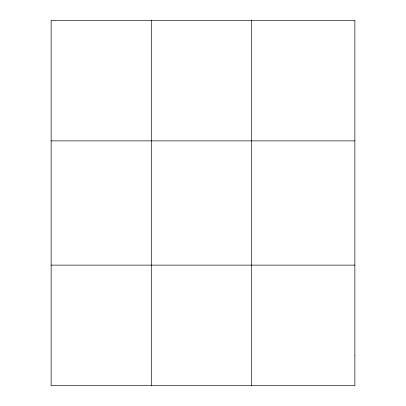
<?xml version="1.0" encoding="UTF-8"?>
<svg xmlns="http://www.w3.org/2000/svg" width="406" height="406" viewBox="0 0 406 406"><rect width="100%" height="100%" fill="white"/><g stroke="black" fill="none" stroke-linecap="round" stroke-linejoin="round"><path stroke-width="0.61" d="M151.362 385.7L151.362 20.3M251.598 385.7L251.598 20.3M51.131 140.882L354.869 140.882M51.131 265.118L354.869 265.118M354.869 355.554L354.869 385.7L51.131 385.7L51.131 20.3L354.869 20.3L354.869 355.554"/></g></svg>
